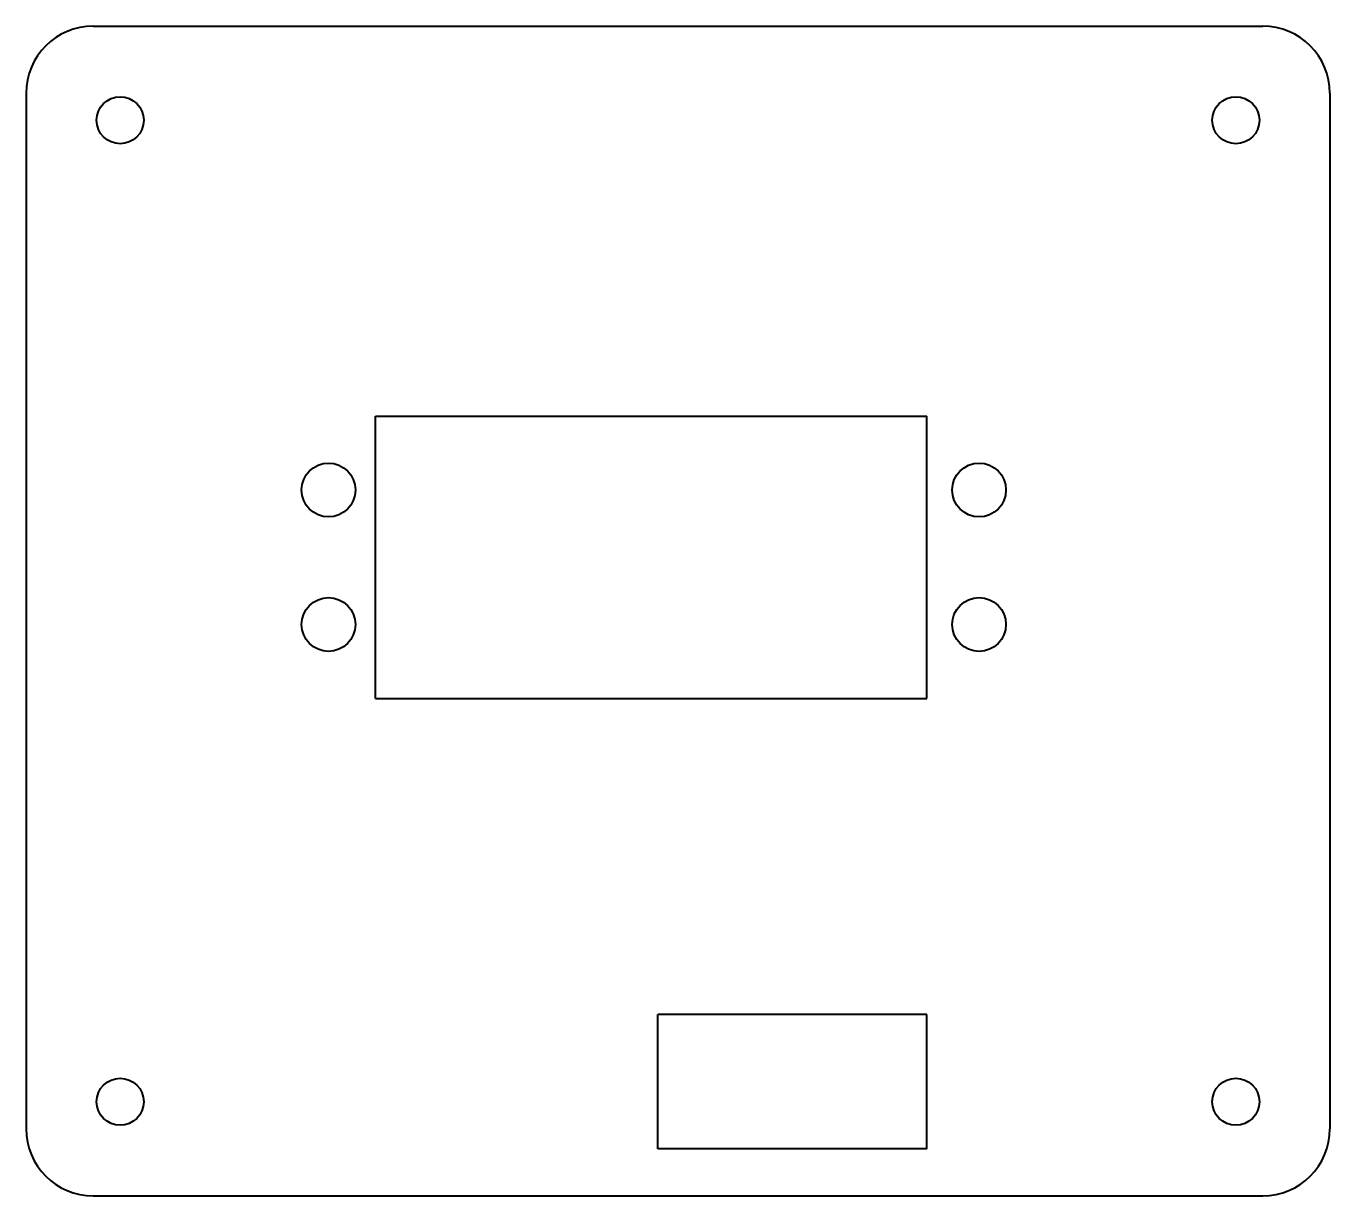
# Model space of a CAD drawing. Header units: millimetres. Extents: x -48.5 to 48.5, y -43.6 to 43.4.
import ezdxf

# ---------------------------------------------------------------- set-up
doc = ezdxf.new("R2010")
doc.units = ezdxf.units.MM
doc.layers.add('Visible', color=7, linetype='Continuous', lineweight=40)

msp = doc.modelspace()

# ---------------------------------------------------------------- linework, layer by layer
at = {"layer": 'Visible'}
for p, q in [((-43.5, 43.423), (43.5, 43.423)), ((-48.5, 38.423), (-48.5, -38.577)), ((48.5, 38.423), (48.5, -38.577)), ((-22.5, -6.577), (-22.5, 14.423)), ((-22.5, 14.423), (18.5, 14.423)), ((18.5, -6.577), (18.5, 14.423)), ((-22.5, -6.577), (18.5, -6.577)), ((-1.5, -40.077), (-1.5, -30.077)), ((18.5, -30.077), (-1.5, -30.077)), ((18.5, -40.077), (18.5, -30.077)), ((18.5, -40.077), (-1.5, -40.077)), ((-43.5, -43.577), (43.5, -43.577))]:
    msp.add_line(p, q, dxfattribs=at)
for centre, radius in [((-41.5, 36.423), 1.75), ((41.5, 36.423), 1.75), ((-26, 8.923), 2), ((22.4, 8.923), 2), ((-26, -1.077), 2), ((22.4, -1.077), 2), ((-41.5, -36.577), 1.75), ((41.5, -36.577), 1.75)]:
    msp.add_circle(centre, radius, dxfattribs=at)
for centre, start, end in [((-43.5, 38.423), 90, 180), ((43.5, 38.423), 0, 90), ((-43.5, -38.577), 180, 270), ((43.5, -38.577), 270, 0)]:
    msp.add_arc(centre, 5, start, end, dxfattribs=at)

doc.saveas('drawing.dxf')
